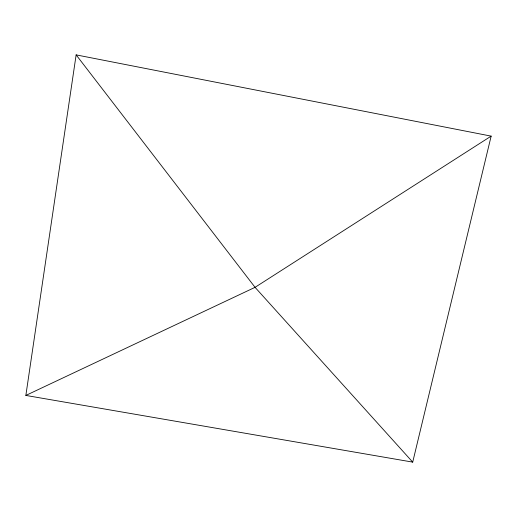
<?xml version="1.0" encoding="UTF-8"?>
<svg xmlns="http://www.w3.org/2000/svg" width="517" height="517" viewBox="0 0 517 517"><rect width="100%" height="100%" fill="white"/><g stroke="black" fill="none" stroke-linecap="round" stroke-linejoin="round"><path stroke-width="0.78" d="M25.85 395.434L76.135 54.88L491.15 136.126L412.715 462.12L25.85 395.434L255.055 287.329L491.15 136.126M412.715 462.12L255.055 287.329L76.135 54.88"/></g></svg>
